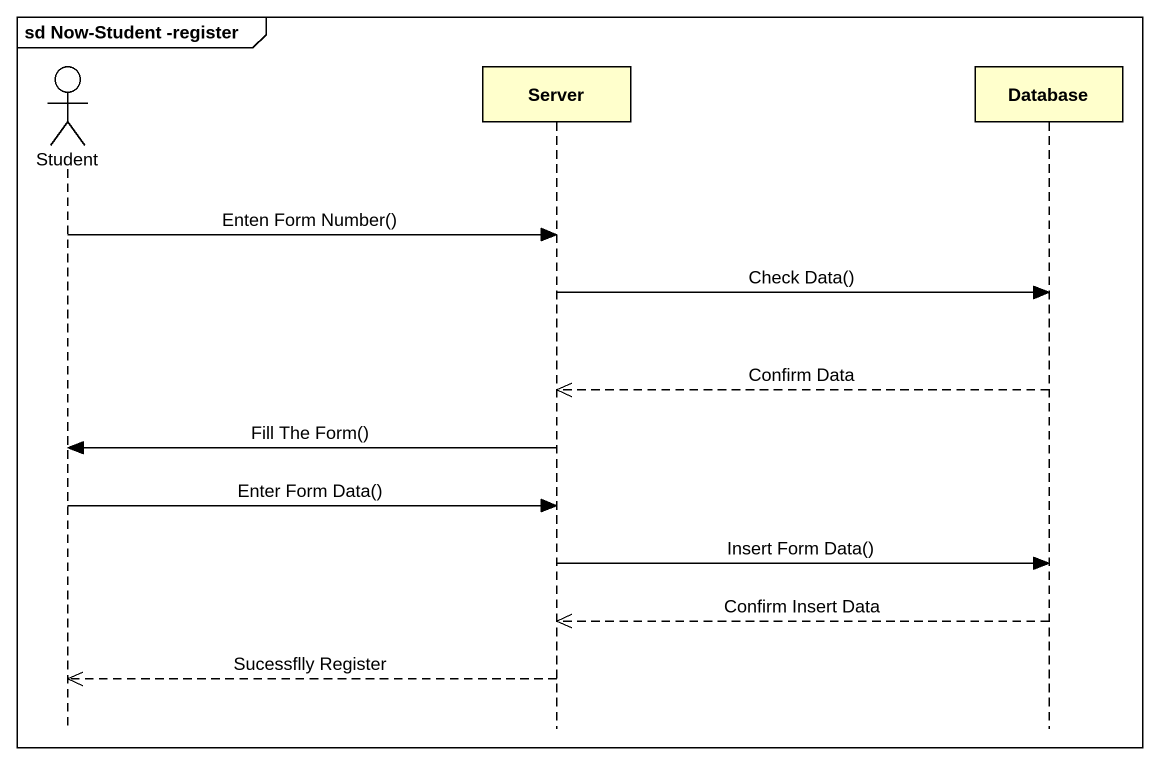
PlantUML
@startuml
mainframe sd Now-Student -register
hide footbox
actor Student
participant Server
participant "Database" as Database_

Student -> Server : Enten Form Number()
Server -> Database_ : Check Data()
Database_ -->> Server : Confirm Data
Server -> Student : Fill The Form()
Student -> Server : Enter Form Data()
Server -> Database_ : Insert Form Data()
Database_ -->> Server : Confirm Insert Data
Server -->> Student : Sucessflly Register
@enduml
